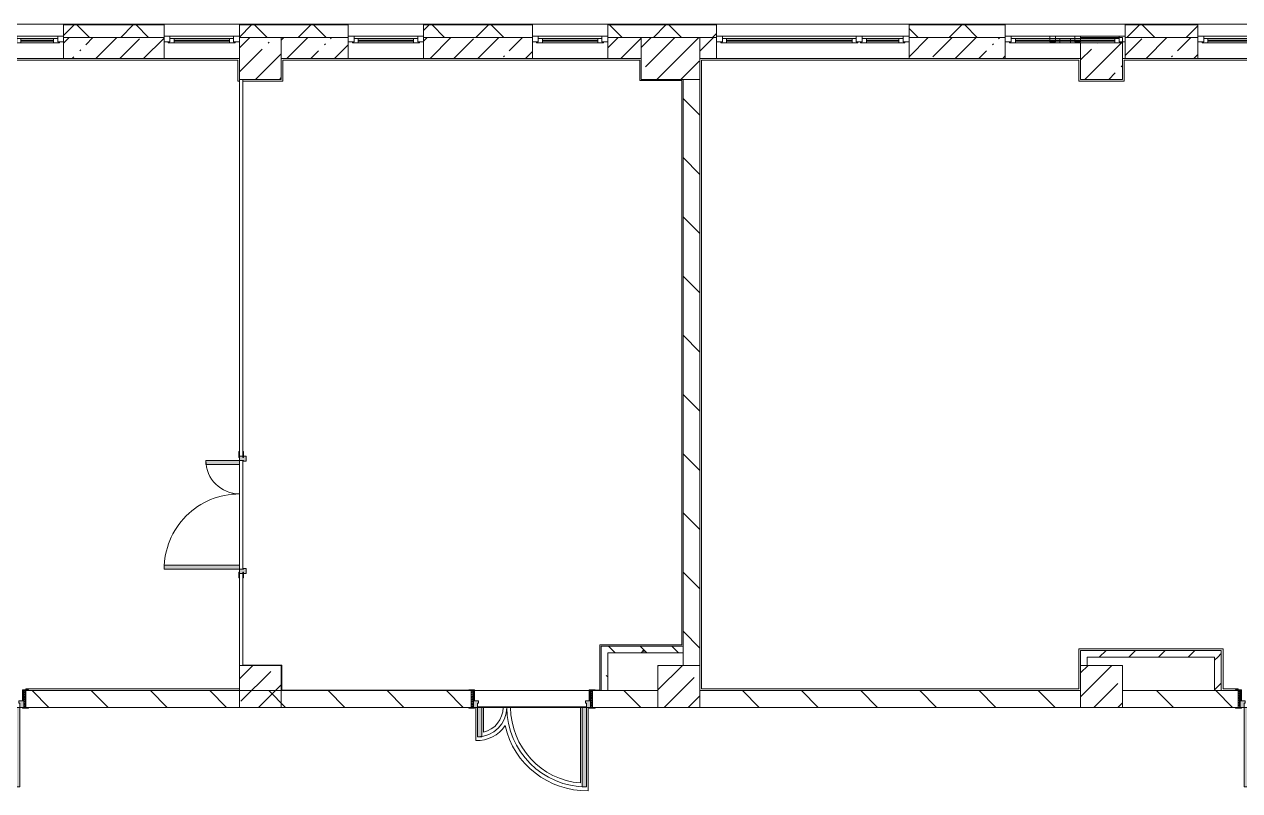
# Model space of a CAD drawing. Header units: millimetres. Extents: x 2623 to 211276, y -8553 to 29000.
# Drawn here: x 187246 to 201767, y 12405 to 21558 of the extents above; entities that cross this region are included whole.
import ezdxf

# ---------------------------------------------------------------- set-up
doc = ezdxf.new("R2010")
doc.units = ezdxf.units.MM
for name, color, linetype, lineweight, true_color in [('A-DOOR-3', 7, 'Continuous', 5, 0xaaaaaa), ('A-DOOR-4', 7, 'Continuous', 5, 0xe2e2e2), ('A-DOOR-FRAM-3', 7, 'Continuous', 5, 0xe2e2e2), ('A-DOOR-FRAM-4', 7, 'Continuous', 5, 0xaaaaaa), ('A-FLOR-3', 7, 'Continuous', 5, 0xaaaaaa), ('I-WALL-5', 7, 'Continuous', 5, 0x787878)]:
    doc.layers.add(name, color=color, linetype=linetype, lineweight=lineweight, true_color=true_color)
for name, color, linetype, lineweight in [('A-GLAZ-1', 7, 'Continuous', 5), ('A-WALL', 7, 'Continuous', 9), ('A-WALL-3', 7, 'Continuous', 5), ('I-WALL-3', 7, 'Continuous', 5), ('S-COLS-2', 7, 'Continuous', 5)]:
    doc.layers.add(name, color=color, linetype=linetype, lineweight=lineweight)
pattern_1 = [(45, (84266.1, 0), (-285.1231, 285.1231), []), (45, (84551.2, 0), (-285.1231, 285.1231), [504.031, -100.806, 16.764, -84.042])]
pattern_2 = [(135, (84266.1, 0), (-353.5534, -353.5534), [])]
pattern_3 = [(135, (84266.1, 0), (-377.1708, -377.1708), [533.4, -88.9, 17.78, -88.9]), (135, (84266.1, 376.94), (-377.1708, -377.1708), []), (50, (84266.1, 0), (637.6445, -55.7866), [66.675, -733.425]), (355, (84266.1, 0), (-123.3494, 668.6992), [53.34, -586.74]), (100.451, (84319.2, -4.65), (514.299, 612.908), [56.665, -623.315]), (46.184, (84266.1, 177.8), (948.7764, -147.1497), [100.012, -1100.137]), (96.636, (84345.2, 165.5), (830.909, 865.997), [84.998, -934.973]), (351.184, (84266.1, 177.8), (830.918, 865.988), [80.01, -880.11]), (21, (84355, 133.35), (530.6506, -357.9283), [66.675, -733.425]), (326, (84355, 133.35), (216.308, 644.6585), [53.34, -586.74]), (71.451, (84399.2, 103.5), (746.9596, 286.7243), [56.665, -623.315]), (37.5, (84266.1, 0), (10.81053, 295.9426), [16.764, -562.864, 16.764, -578.866, -588.962]), (37.5, (84266.1, 0), (10.81053, 295.9426), [-1175.258, 16.764, -572.198]), (7.5, (84266.1, 0), (233.8692, 350.63175), [16.764, -322.834, 16.764, -549.529, -224.472]), (7.5, (84266.1, 0), (233.8692, 350.63175), [-905.891, 16.764, -207.708]), (327.5, (84067.84, 0), (474.5678, -20.0513), [16.764, -205.486, 16.764, -676.656, -920.115]), (327.5, (84067.84, 0), (474.5678, -20.0513), [-915.67, 16.764, -903.351]), (317.5, (83978.94, 0), (518.4522, 88.9934), [16.764, -272.161, 16.764, -443.738, -653.415]), (317.5, (83978.94, 0), (518.4522, 88.9934), [-749.427, 16.764, -636.651])]
pattern_4 = [(45, (84266.1, 0), (-176.7767, 176.7767), [])]

# ---------------------------------------------------------------- blocks, each defined once
blk = doc.blocks.new('120_Окно_СКБ_1Ст - 120_Окно_СКБ_1Ст 900х2500_h_ с форточкой-22877787-3_1_1_птичка')
at = {"layer": 'A-GLAZ-1'}
for p, q in [((-450, -127), (-450, -57)), ((-450, -57), (-380, -57)), ((450, -57), (-450, -57)), ((-380, -127), (-450, -127)), ((-450, -127), (-400, -127)), ((-380, -127), (-400, -127)), ((-400, -127), (-400, -137)), ((-400, -137), (400, -137)), ((400, -137), (-400, -137)), ((-380, -57), (-380, -127)), ((380, -87), (-380, -87)), ((-380, -87), (-380, -127)), ((-330, -137), (-330, -87)), ((-330, -107), (330, -107)), ((330, -117), (-330, -117)), ((330, -137), (330, -87)), ((380, -127), (380, -57)), ((380, -57), (450, -57)), ((380, -127), (380, -87)), ((450, -127), (380, -127)), ((400, -127), (380, -127)), ((400, -137), (400, -127)), ((450, -57), (450, -127))]:
    blk.add_line(p, q, dxfattribs=at)
blk = doc.blocks.new('120_Окно_СКБ_1Ст - 120_Окно_СКБ_1Ст 900х2500_h_ с форточкой-22876038-3_1_1_птичка')
at = {"layer": 'A-GLAZ-1'}
for p, q in [((-450, -127), (-450, -57)), ((-450, -57), (-380, -57)), ((450, -57), (-450, -57)), ((-380, -127), (-450, -127)), ((-450, -127), (-400, -127)), ((-380, -127), (-400, -127)), ((-400, -127), (-400, -137)), ((-400, -137), (400, -137)), ((400, -137), (-400, -137)), ((-380, -57), (-380, -127)), ((380, -87), (-380, -87)), ((-380, -87), (-380, -127)), ((-330, -137), (-330, -87)), ((-330, -107), (330, -107)), ((330, -117), (-330, -117)), ((330, -137), (330, -87)), ((380, -127), (380, -57)), ((380, -57), (450, -57)), ((380, -127), (380, -87)), ((450, -127), (380, -127)), ((400, -127), (380, -127)), ((400, -127), (450, -127)), ((400, -137), (400, -127)), ((450, -57), (450, -127))]:
    blk.add_line(p, q, dxfattribs=at)
blk = doc.blocks.new('120_Окно_СКБ_1Ст - 120_Окно_СКБ_1Ст 900х2500_h_ с форточкой-V93-3_1_1_птичка')
at = {"layer": 'A-GLAZ-1'}
for p, q in [((-450, -127), (-450, -57)), ((-450, -57), (-380, -57)), ((450, -57), (-450, -57)), ((-380, -127), (-450, -127)), ((-450, -127), (-400, -127)), ((-380, -127), (-400, -127)), ((-400, -127), (-400, -137)), ((-400, -137), (400, -137)), ((400, -137), (-400, -137)), ((-380, -57), (-380, -127)), ((380, -87), (-380, -87)), ((-380, -87), (-380, -127)), ((-330, -137), (-330, -87)), ((-330, -107), (330, -107)), ((330, -117), (-330, -117)), ((330, -137), (330, -87)), ((380, -127), (380, -57)), ((380, -57), (450, -57)), ((380, -127), (380, -87)), ((450, -127), (380, -127)), ((400, -127), (380, -127)), ((400, -127), (450, -127)), ((400, -137), (400, -127)), ((450, -57), (450, -127))]:
    blk.add_line(p, q, dxfattribs=at)
blk = doc.blocks.new('120_Окно_СКБ_2Ст_Фрамуга сверху - 120_Окно_СКБ_2Ст_2300х2500_h_ ДОО-19727959-3_1_1_птичка')
at = {"layer": 'A-GLAZ-1'}
for p, q in [((-1150, -127), (-1150, -57)), ((-1150, -57), (-1080, -57)), ((1150, -57), (-1150, -57)), ((-1080, -127), (-1150, -127)), ((-1150, -127), (-1100, -127)), ((-1080, -127), (-1100, -127)), ((-1100, -127), (-1100, -137)), ((-1100, -137), (540, -137)), ((540, -137), (-1100, -137)), ((-1080, -57), (-1080, -127)), ((-1080, -57), (1080, -57)), ((520, -87), (-1080, -87)), ((-1080, -87), (-1080, -127)), ((-1030, -137), (-1030, -87)), ((-1030, -107), (470, -107)), ((470, -117), (-1030, -117)), ((470, -137), (470, -87)), ((520, -127), (520, -57)), ((520, -57), (590, -57)), ((520, -127), (520, -87)), ((590, -127), (520, -127)), ((540, -127), (520, -127)), ((540, -127), (570, -127)), ((540, -127), (570, -127)), ((540, -137), (540, -127)), ((590, -127), (570, -127)), ((570, -127), (570, -137)), ((570, -137), (1100, -137)), ((1100, -137), (570, -137)), ((590, -57), (590, -127)), ((1080, -87), (590, -87)), ((590, -87), (590, -127)), ((640, -137), (640, -87)), ((640, -107), (1030, -107)), ((1030, -117), (640, -117)), ((1030, -137), (1030, -87)), ((1080, -127), (1080, -57)), ((1080, -57), (1150, -57)), ((1080, -127), (1080, -87)), ((1150, -127), (1080, -127)), ((1100, -127), (1080, -127)), ((1100, -127), (1150, -127)), ((1100, -137), (1100, -127)), ((1150, -57), (1150, -127))]:
    blk.add_line(p, q, dxfattribs=at)
blk = doc.blocks.new('120_Окно_СКБ_2Ст_Фрамуга сверху - 120_Окно_СКБ_2Ст_2300х2500_h_ ДОО-23103760-3_1_1_птичка')
at = {"layer": 'A-GLAZ-1'}
for p, q in [((-1150, -127), (-1150, -57)), ((-1150, -57), (-1080, -57)), ((1150, -57), (-1150, -57)), ((-1080, -127), (-1150, -127)), ((-1150, -127), (-1100, -127)), ((-1080, -127), (-1100, -127)), ((-1100, -127), (-1100, -137)), ((-1100, -137), (540, -137)), ((540, -137), (-1100, -137)), ((-1080, -57), (-1080, -127)), ((-1080, -57), (1080, -57)), ((520, -87), (-1080, -87)), ((-1080, -87), (-1080, -127)), ((-1030, -137), (-1030, -87)), ((-1030, -107), (470, -107)), ((470, -117), (-1030, -117)), ((470, -137), (470, -87)), ((520, -127), (520, -57)), ((520, -57), (590, -57)), ((520, -127), (520, -87)), ((590, -127), (520, -127)), ((540, -127), (520, -127)), ((540, -127), (570, -127)), ((540, -127), (570, -127)), ((540, -137), (540, -127)), ((590, -127), (570, -127)), ((570, -127), (570, -137)), ((570, -137), (1100, -137)), ((1100, -137), (570, -137)), ((590, -57), (590, -127)), ((1080, -87), (590, -87)), ((590, -87), (590, -127)), ((640, -137), (640, -87)), ((640, -107), (1030, -107)), ((1030, -117), (640, -117)), ((1030, -137), (1030, -87)), ((1080, -127), (1080, -57)), ((1080, -57), (1150, -57)), ((1080, -127), (1080, -87)), ((1150, -127), (1080, -127)), ((1100, -127), (1080, -127)), ((1100, -127), (1150, -127)), ((1100, -137), (1100, -127)), ((1150, -57), (1150, -127))]:
    blk.add_line(p, q, dxfattribs=at)
blk = doc.blocks.new('110_Дверь_СКБ_2Ст - Д-6_л__ ДОО_Дв_1450x2100h_Дверь из раздевальной в коридор-32357677-3_1_1_птичка')
at = {"layer": 'A-DOOR-3'}
h = blk.add_hatch(dxfattribs=at)
h.set_pattern_fill('FP_100', color=256, style=0, pattern_type=2)
h.set_pattern_definition([(135, (1576.41, 164.685), (-14.14214, -14.14214), []), (225, (1576.41, 164.685), (14.14214, -14.14214), [])])
h.paths.add_polyline_path([(737.5, 100), (712.5, 100), (712.5, -100), (737.5, -100), (737.5, -34.8)])
at = {"layer": 'A-DOOR-4'}
for points in [[(-587.5, 1050), (-637.5, 1050), (-637.5, 100), (-587.5, 100), (-587.5, 543.6)], [(612.5, 450), (612.5, 100), (662.5, 100), (662.5, 450)]]:
    blk.add_hatch(color=256, dxfattribs=at).paths.add_polyline_path(points)
h = blk.add_hatch(color=256, dxfattribs=at)
h.paths.add_polyline_path([(662.5, 100), (662.5, 50), (652.5, 50), (652.5, 20), (712.5, 20), (712.5, 100), (672.8, 100)])
h.paths.add_polyline_path([(-637.5, 100), (-687.5, 100), (-687.5, 20), (-627.5, 20), (-627.5, 50), (-637.5, 50)])
at = {"layer": 'A-DOOR-FRAM-3'}
for points in [[(-672.5, 108), (-742.5, 108), (-742.5, 100), (-672.5, 100)], [(-672.5, 20), (-687.5, 20), (-687.5, -100), (-672.5, -100), (-672.5, -34.8)], [(697.5, 108), (697.5, 100), (767.5, 100), (767.5, 108)], [(712.5, 20), (697.5, 20), (697.5, -100), (712.5, -100), (712.5, -34.8)], [(-672.5, -100), (-742.5, -100), (-742.5, -108), (-672.5, -108)], [(697.5, -100), (697.5, -108), (767.5, -108), (767.5, -100)]]:
    blk.add_hatch(color=256, dxfattribs=at).paths.add_polyline_path(points)
at = {"layer": 'A-DOOR-FRAM-4'}
h = blk.add_hatch(dxfattribs=at)
h.set_pattern_fill('FP_101', color=256, style=0, pattern_type=2)
h.set_pattern_definition([(45, (-546.384, 164.685), (-14.1421, 14.1421), []), (135, (-546.384, 164.685), (-14.1421, -14.1421), [])])
h.paths.add_polyline_path([(-712.5, 100), (-712.5, -100), (-687.5, -100), (-687.5, 100)])
at = {"layer": 'A-DOOR-3'}
for p, q in [((-637.5, 1050), (-637.5, 100)), ((-587.5, 1050), (-637.5, 1050)), ((-587.5, 100), (-587.5, 1050)), ((662.5, 450), (612.5, 450)), ((612.5, 450), (612.5, 100)), ((662.5, 100), (662.5, 450)), ((-637.5, 100), (-587.5, 100)), ((612.5, 100), (662.5, 100))]:
    blk.add_line(p, q, dxfattribs=at)
for centre, radius, start, end in [((-637.5, 100), 950, 0, 90), ((662.5, 100), 350, 90, 180)]:
    blk.add_arc(centre, radius, start, end, dxfattribs=at)
at = {"layer": 'A-DOOR-FRAM-4'}
for p, q in [((-672.5, 108), (-742.5, 108)), ((-742.5, 108), (-742.5, 100)), ((-742.5, 100), (-672.5, 100)), ((-687.5, 100), (-712.5, 100)), ((-712.5, 100), (-712.5, -100)), ((-637.5, 100), (-687.5, 100)), ((-687.5, 100), (-687.5, 20)), ((-687.5, -100), (-687.5, 100)), ((-687.5, 20), (-627.5, 20)), ((-672.5, 20), (-687.5, 20)), ((-687.5, 20), (-687.5, -100)), ((-672.5, 100), (-672.5, 108)), ((-672.5, -100), (-672.5, 20)), ((-637.5, 50), (-637.5, 100)), ((-627.5, 50), (-637.5, 50)), ((-627.5, 20), (-627.5, 50)), ((662.5, 50), (652.5, 50)), ((652.5, 50), (652.5, 20)), ((652.5, 20), (712.5, 20)), ((662.5, 100), (662.5, 50)), ((712.5, 100), (662.5, 100)), ((767.5, 108), (697.5, 108)), ((697.5, 108), (697.5, 100)), ((697.5, 100), (767.5, 100)), ((712.5, 20), (697.5, 20)), ((697.5, 20), (697.5, -100)), ((712.5, 20), (712.5, 100)), ((737.5, 100), (712.5, 100)), ((712.5, 100), (712.5, -100)), ((712.5, -100), (712.5, 20)), ((737.5, -100), (737.5, 100)), ((767.5, 100), (767.5, 108)), ((-672.5, -100), (-742.5, -100)), ((-742.5, -100), (-742.5, -108)), ((-742.5, -108), (-672.5, -108)), ((-712.5, -100), (-687.5, -100)), ((-687.5, -100), (-672.5, -100)), ((-672.5, -108), (-672.5, -100)), ((697.5, -100), (712.5, -100)), ((767.5, -100), (697.5, -100)), ((697.5, -100), (697.5, -108)), ((697.5, -108), (767.5, -108)), ((712.5, -100), (737.5, -100)), ((767.5, -108), (767.5, -100))]:
    blk.add_line(p, q, dxfattribs=at)
blk = doc.blocks.new('BSC_Колонна _Прямоугольная - 500х500-23282985-3_1_1_птичка')
at = {"layer": 'S-COLS-2'}
h = blk.add_hatch(dxfattribs=at)
h.set_pattern_fill('FP_113', color=256, style=0, pattern_type=2)
h.set_pattern_definition([(45, (-115850.45, -21150), (-285.1231, 285.1231), []), (45, (-115565.32, -21150), (-285.1231, 285.1231), [504.031, -100.806, 16.764, -84.042])])
h.paths.add_polyline_path([(-250, -250), (250, -250), (250, 250), (-250, 250), (-250, 238), (210, 238), (210, 198), (230, 198), (230, 188), (-250, 188)])
for p, q in [((250, 250), (-250, 250)), ((-250, 250), (-250, 238)), ((-250, 188), (-250, -250)), ((250, -250), (250, 250)), ((-250, -250), (250, -250))]:
    blk.add_line(p, q, dxfattribs=at)
blk = doc.blocks.new('BSC_Колонна _Прямоугольная - 500х500-23282986-3_1_1_птичка')
at = {"layer": 'S-COLS-2'}
h = blk.add_hatch(dxfattribs=at)
h.set_pattern_fill('FP_125', color=256, style=0, pattern_type=2)
h.set_pattern_definition([(45, (-105800, -21150), (-285.1231, 285.1231), []), (45, (-105514.88, -21150), (-285.1231, 285.1231), [504.031, -100.806, 16.764, -84.042])])
h.paths.add_polyline_path([(-250, -250), (250, -250), (250, 250), (-250, 250), (-250, -95)])
for p, q in [((250, 250), (-250, 250)), ((-250, 250), (-250, -250)), ((250, -250), (250, 250)), ((-250, -250), (250, -250))]:
    blk.add_line(p, q, dxfattribs=at)
blk = doc.blocks.new('BSC_Колонна _Прямоугольная - 700х500-V142-3_1_1_птичка')
at = {"layer": 'S-COLS-2'}
h = blk.add_hatch(dxfattribs=at)
h.set_pattern_fill('FP_133', color=256, style=0, pattern_type=2)
h.set_pattern_definition([(45, (-110700, -21150), (-285.1231, 285.1231), []), (45, (-110414.88, -21150), (-285.1231, 285.1231), [504.031, -100.806, 16.764, -84.042])])
h.paths.add_polyline_path([(-350, -250), (350, -250), (350, 250), (-350, 250)])
for p, q in [((350, 250), (-350, 250)), ((-350, 250), (-350, -250)), ((350, -250), (350, 250)), ((-350, -250), (350, -250))]:
    blk.add_line(p, q, dxfattribs=at)
blk = doc.blocks.new('110_Дверь_СКБ_2Ст - Д-5_п_ Из игровой в коридор-32357676-3_1_1_птичка')
at = {"layer": 'A-DOOR-4'}
for points in [[(-638, 920), (-638, 20), (-588, 20), (-588, 920)], [(612, 226), (612, 20), (662, 20), (662, 420), (612, 420)]]:
    blk.add_hatch(color=256, dxfattribs=at).paths.add_polyline_path(points)
h = blk.add_hatch(color=256, dxfattribs=at)
h.paths.add_polyline_path([(-688, 20), (-688, -60), (-628, -60), (-628, -30), (-638, -30), (-638, 20)])
h.paths.add_polyline_path([(652, -60), (712, -60), (712, 20), (662, 20), (662, -30), (652, -30)])
at = {"layer": 'A-DOOR-FRAM-3'}
for points in [[(-742, 20), (-672, 20), (-672, 28), (-742, 28)], [(698, 20), (768, 20), (768, 28), (698, 28)], [(-742, -28), (-672, -28), (-672, -20), (-742, -20)], [(698, -28), (768, -28), (768, -20), (698, -20)]]:
    blk.add_hatch(color=256, dxfattribs=at).paths.add_polyline_path(points)
at = {"layer": 'A-DOOR-3'}
for p, q in [((-638, 920), (-638, 20)), ((-588, 920), (-638, 920)), ((-588, 20), (-588, 920)), ((662, 420), (612, 420)), ((612, 420), (612, 20)), ((662, 20), (662, 420)), ((-638, 20), (-588, 20)), ((612, 20), (662, 20))]:
    blk.add_line(p, q, dxfattribs=at)
for centre, radius, start, end in [((-638, 20), 900, 0, 90), ((662, 20), 400, 90, 180)]:
    blk.add_arc(centre, radius, start, end, dxfattribs=at)
at = {"layer": 'A-DOOR-FRAM-4'}
for p, q in [((-672, 28), (-742, 28)), ((-742, 28), (-742, 20)), ((-742, 20), (-672, 20)), ((-638, 20), (-688, 20)), ((-688, 20), (-688, -60)), ((-672, 20), (-672, 28)), ((-638, -30), (-638, 20)), ((662, 20), (662, -30)), ((712, 20), (662, 20)), ((768, 28), (698, 28)), ((698, 28), (698, 20)), ((698, 20), (768, 20)), ((712, -60), (712, 20)), ((768, 20), (768, 28)), ((-672, -20), (-742, -20)), ((-742, -20), (-742, -28)), ((-742, -28), (-672, -28)), ((-688, -60), (-628, -60)), ((-672, -19), (-688, -19)), ((-688, -19), (-688, -20)), ((-688, -20), (-672, -20)), ((-672, -20), (-672, -19)), ((-672, -28), (-672, -20)), ((-628, -30), (-638, -30)), ((-628, -60), (-628, -30)), ((662, -30), (652, -30)), ((652, -30), (652, -60)), ((652, -60), (712, -60)), ((712, -19), (698, -19)), ((698, -19), (698, -20)), ((698, -20), (712, -20)), ((768, -20), (698, -20)), ((698, -20), (698, -28)), ((698, -28), (768, -28)), ((712, -20), (712, -19)), ((768, -28), (768, -20))]:
    blk.add_line(p, q, dxfattribs=at)
blk = doc.blocks.new('120_Окно_СКБ_1Ст - 120_Окно_СКБ_1Ст 900х2500_h_ с форточкой-V161-3_1_1_птичка')
at = {"layer": 'A-GLAZ-1'}
for p, q in [((-450, -127), (-450, -57)), ((-450, -57), (-380, -57)), ((450, -57), (-450, -57)), ((-380, -127), (-450, -127)), ((-380, -127), (-400, -127)), ((-400, -127), (-400, -137)), ((-400, -137), (400, -137)), ((400, -137), (-400, -137)), ((-380, -57), (-380, -127)), ((380, -87), (-380, -87)), ((-380, -87), (-380, -127)), ((-330, -137), (-330, -87)), ((-330, -107), (330, -107)), ((330, -117), (-330, -117)), ((330, -137), (330, -87)), ((380, -127), (380, -57)), ((380, -57), (450, -57)), ((380, -127), (380, -87)), ((450, -127), (380, -127)), ((400, -127), (380, -127)), ((400, -137), (400, -127)), ((420, -127), (450, -127)), ((450, -57), (450, -127))]:
    blk.add_line(p, q, dxfattribs=at)
blk = doc.blocks.new('110_Дверь_СКБ_2Ст - Д-6_п__ ДОО_Дв_1450x2100h_Дверь из раздевальной в коридор-32358047-3_1_1_птичка')
at = {"layer": 'A-DOOR-3'}
h = blk.add_hatch(dxfattribs=at)
h.set_pattern_fill('FP_155', color=256, style=0, pattern_type=2)
h.set_pattern_definition([(225, (1576.41, -164.685), (-14.14214, 14.14214), []), (135, (1576.41, -164.685), (14.14214, 14.14214), [])])
h.paths.add_polyline_path([(737.5, -100), (737.5, 100), (712.5, 100), (712.5, -100)])
at = {"layer": 'A-DOOR-4'}
h = blk.add_hatch(color=256, dxfattribs=at)
h.paths.add_polyline_path([(-637.5, -100), (-637.5, -50), (-627.5, -50), (-627.5, -20), (-687.5, -20), (-687.5, -100)])
h.paths.add_polyline_path([(662.5, -100), (712.5, -100), (712.5, -20), (652.5, -20), (652.5, -50), (662.5, -50)])
for points in [[(-587.5, -1050), (-587.5, -100), (-637.5, -100), (-637.5, -1050)], [(662.5, -450), (662.5, -100), (612.5, -100), (612.5, -450)]]:
    blk.add_hatch(color=256, dxfattribs=at).paths.add_polyline_path(points)
at = {"layer": 'A-DOOR-FRAM-3'}
for points in [[(-672.5, 100), (-672.5, 108), (-742.5, 108), (-742.5, 100)], [(-672.5, -20), (-672.5, 100), (-687.5, 100), (-687.5, -20)], [(767.5, 100), (767.5, 108), (697.5, 108), (697.5, 100)], [(712.5, -20), (712.5, 100), (697.5, 100), (697.5, -20)], [(-672.5, -108), (-672.5, -100), (-742.5, -100), (-742.5, -108)], [(767.5, -108), (767.5, -100), (697.5, -100), (697.5, -108)]]:
    blk.add_hatch(color=256, dxfattribs=at).paths.add_polyline_path(points)
at = {"layer": 'A-DOOR-FRAM-4'}
h = blk.add_hatch(dxfattribs=at)
h.set_pattern_fill('FP_156', color=256, style=0, pattern_type=2)
h.set_pattern_definition([(315, (-546.384, -164.685), (-14.1421, -14.1421), []), (225, (-546.384, -164.685), (-14.1421, 14.1421), [])])
h.paths.add_polyline_path([(-687.5, -100), (-687.5, 100), (-712.5, 100), (-712.5, -100)])
at = {"layer": 'A-DOOR-3'}
for p, q in [((-637.5, -100), (-587.5, -100)), ((-637.5, -1050), (-637.5, -100)), ((-587.5, -100), (-587.5, -1050)), ((612.5, -100), (662.5, -100)), ((612.5, -450), (612.5, -100)), ((662.5, -100), (662.5, -450)), ((662.5, -450), (612.5, -450)), ((-587.5, -1050), (-637.5, -1050))]:
    blk.add_line(p, q, dxfattribs=at)
for centre, radius, start, end in [((-637.5, -100), 950, 270, 360), ((662.5, -100), 350, 180, 270)]:
    blk.add_arc(centre, radius, start, end, dxfattribs=at)
at = {"layer": 'A-DOOR-FRAM-4'}
for p, q in [((-742.5, 108), (-672.5, 108)), ((-742.5, 100), (-742.5, 108)), ((-672.5, 100), (-742.5, 100)), ((-712.5, 100), (-687.5, 100)), ((-712.5, -100), (-712.5, 100)), ((-687.5, 100), (-687.5, -100)), ((-687.5, 100), (-672.5, 100)), ((-687.5, -20), (-687.5, 100)), ((-672.5, 108), (-672.5, 100)), ((-672.5, 100), (-672.5, -20)), ((697.5, 100), (697.5, 108)), ((697.5, 108), (767.5, 108)), ((697.5, -20), (697.5, 100)), ((697.5, 100), (712.5, 100)), ((767.5, 100), (697.5, 100)), ((712.5, -100), (712.5, 100)), ((712.5, 100), (737.5, 100)), ((712.5, 100), (712.5, -20)), ((737.5, 100), (737.5, -100)), ((767.5, 108), (767.5, 100)), ((-742.5, -100), (-672.5, -100)), ((-742.5, -108), (-742.5, -100)), ((-672.5, -108), (-742.5, -108)), ((-687.5, -100), (-712.5, -100)), ((-687.5, -20), (-627.5, -20)), ((-687.5, -100), (-687.5, -20)), ((-672.5, -20), (-687.5, -20)), ((-637.5, -100), (-687.5, -100)), ((-672.5, -100), (-672.5, -108)), ((-637.5, -50), (-637.5, -100)), ((-627.5, -50), (-637.5, -50)), ((-627.5, -20), (-627.5, -50)), ((652.5, -20), (712.5, -20)), ((652.5, -50), (652.5, -20)), ((662.5, -50), (652.5, -50)), ((662.5, -100), (662.5, -50)), ((712.5, -100), (662.5, -100)), ((712.5, -20), (697.5, -20)), ((697.5, -108), (697.5, -100)), ((697.5, -100), (767.5, -100)), ((767.5, -108), (697.5, -108)), ((712.5, -20), (712.5, -100)), ((737.5, -100), (712.5, -100)), ((767.5, -100), (767.5, -108))]:
    blk.add_line(p, q, dxfattribs=at)

msp = doc.modelspace()

# ---------------------------------------------------------------- hatches: boundary and pattern name
at = {"layer": 'A-WALL-3'}
h = msp.add_hatch(dxfattribs=at)
h.set_pattern_fill('FP_71', color=256, style=0, pattern_type=2)
h.set_pattern_definition([(45, (84266.1, 0), (-353.5534, 353.5534), []), (135, (84266.1, 0), (-353.5534, -353.5534), [])])
h.paths.add_polyline_path([(209496.1, 21400), (209496.1, 21550), (204416.3, 21550), (204416.3, 21400), (209346.1, 21400)])
h.paths.add_polyline_path([(203516.3, 21400), (203516.3, 21550), (202166.5, 21550), (202166.5, 21400), (202660.4, 21400)])
h.paths.add_polyline_path([(191116.5, 21400), (191116.5, 21550), (189816.3, 21550), (189816.3, 21400), (190541.8, 21400)])
h.paths.add_polyline_path([(192016.5, 21400), (193316.5, 21400), (193316.5, 21550), (192016.5, 21550)])
h.paths.add_polyline_path([(177576.1, 21400), (177576.1, 21550), (177556.1, 21550), (177556.1, 21400)])
h.paths.add_polyline_path([(194216.5, 21400), (195516.1, 21400), (195516.1, 21550), (194216.5, 21550)])
h.paths.add_polyline_path([(200796, 21400), (201266.5, 21400), (201266.5, 21550), (200396.5, 21550), (200396.5, 21400)])
h.paths.add_polyline_path([(197816.1, 21400), (198966.5, 21400), (198966.5, 21550), (197816.1, 21550)])
h.paths.add_polyline_path([(182152, 21400), (185416.1, 21400), (185416.1, 21550), (180876.1, 21550), (180876.1, 21400)])
h.paths.add_polyline_path([(187745.2, 21400), (188916.3, 21400), (188916.3, 21550), (187716.1, 21550), (187716.1, 21400)])
at = {"layer": 'I-WALL-3'}
h = msp.add_hatch(dxfattribs=at)
h.set_pattern_fill('FP_67', color=256, style=0, pattern_type=2)
h.set_pattern_definition(pattern_1)
h.paths.add_polyline_path([(195316.1, 21150), (195516.1, 21150), (195516.1, 21400), (195316.1, 21400), (195316.1, 21275)])
h.paths.add_polyline_path([(205306.1, 21150), (205306.1, 21400), (205116.1, 21400), (205116.1, 21150)])
h.paths.add_polyline_path([(194616.1, 21150), (194616.1, 21400), (194216.5, 21400), (194216.5, 21150)])
h.paths.add_polyline_path([(197816.1, 21150), (198966.5, 21150), (198966.5, 21400), (197816.1, 21400)])
h.paths.add_polyline_path([(202660.4, 21150), (203516.3, 21150), (203516.3, 21400), (202166.5, 21400), (202166.5, 21150)])
h.paths.add_polyline_path([(193316.5, 21150), (193316.5, 21400), (192016.5, 21400), (192016.5, 21150)])
h.paths.add_polyline_path([(201266.5, 21150), (201266.5, 21400), (200396.5, 21400), (200396.5, 21150), (200796, 21150)])
h.paths.add_polyline_path([(190316.1, 21150), (191116.5, 21150), (191116.5, 21400), (190316.1, 21400), (190316.1, 21246.1)])
h.paths.add_polyline_path([(187745.2, 21150), (188916.3, 21150), (188916.3, 21400), (187716.1, 21400), (187716.1, 21150)])
h.paths.add_polyline_path([(185066.1, 21150), (185416.1, 21150), (185416.1, 21400), (185066.1, 21400)])
h = msp.add_hatch(dxfattribs=at)
h.set_pattern_fill('FP_70', color=256, style=0, pattern_type=2)
h.set_pattern_definition(pattern_2)
h.paths.add_polyline_path([(195316.1, 13900), (195316.1, 20900), (195116.1, 20900), (195116.1, 13900), (195202.8, 13900)])
h = msp.add_hatch(dxfattribs=at)
h.set_pattern_fill('FP_72', color=256, style=0, pattern_type=2)
h.set_pattern_definition(pattern_4)
h.paths.add_polyline_path([(201546.5, 14000), (201546.5, 14080), (199946.1, 14080), (199946.1, 14000), (201466.5, 14000)])
h = msp.add_hatch(dxfattribs=at)
h.set_pattern_fill('FP_72', color=256, style=0, pattern_type=2)
h.set_pattern_definition(pattern_4)
h.paths.add_polyline_path([(201546.5, 13600), (201546.5, 14000), (201466.5, 14000), (201466.5, 13600)])
h = msp.add_hatch(dxfattribs=at)
h.set_pattern_fill('FP_70', color=256, style=0, pattern_type=2)
h.set_pattern_definition(pattern_2)
h.paths.add_polyline_path([(201716.5, 13400), (201746.5, 13400), (201746.5, 13600), (200366.1, 13600), (200366.1, 13400), (200796, 13400)])
h.paths.add_polyline_path([(203196.5, 13400), (205196.1, 13400), (205196.1, 13600), (203196.5, 13600), (203196.5, 13534.8)])
h.paths.add_polyline_path([(192586.1, 13400), (192586.1, 13600), (187266.1, 13600), (187266.1, 13400), (192556.1, 13400)])
h.paths.add_polyline_path([(197067.2, 13400), (199866.1, 13400), (199866.1, 13600), (195316.1, 13600), (195316.1, 13400), (196135, 13400)])
h.paths.add_polyline_path([(194816.1, 13400), (194816.1, 13600), (194036.1, 13600), (194036.1, 13400), (194066.1, 13400)])
h.paths.add_polyline_path([(185366.1, 13400), (185816.1, 13400), (185816.1, 13600), (185366.1, 13600), (185366.1, 13534.8)])
at = {"layer": 'I-WALL-5'}
h = msp.add_hatch(dxfattribs=at)
h.set_pattern_fill('FP_75', color=256, style=0, pattern_type=2)
h.set_pattern_definition(pattern_3)
h.paths.add_polyline_path([(194216.1, 13600), (194216.1, 14130), (194136.1, 14130), (194136.1, 13600)])
h = msp.add_hatch(dxfattribs=at)
h.set_pattern_fill('FP_75', color=256, style=0, pattern_type=2)
h.set_pattern_definition(pattern_3)
h.paths.add_polyline_path([(195116.1, 14050), (195116.1, 14130), (194216.1, 14130), (194216.1, 14050)])
at = {"layer": 'S-COLS-2'}
h = msp.add_hatch(dxfattribs=at)
h.set_pattern_fill('FP_67', color=256, style=0, pattern_type=2)
h.set_pattern_definition(pattern_1)
h.paths.add_polyline_path([(190316.1, 13400), (190316.1, 13900), (189816.1, 13900), (189816.1, 13400)])
h = msp.add_hatch(dxfattribs=at)
h.set_pattern_fill('FP_67', color=256, style=0, pattern_type=2)
h.set_pattern_definition(pattern_1)
h.paths.add_polyline_path([(195202.8, 13400), (195316.1, 13400), (195316.1, 13900), (194816.1, 13900), (194816.1, 13400)])
h = msp.add_hatch(dxfattribs=at)
h.set_pattern_fill('FP_67', color=256, style=0, pattern_type=2)
h.set_pattern_definition(pattern_1)
h.paths.add_polyline_path([(199866.1, 13400), (200366.1, 13400), (200366.1, 13900), (199866.1, 13900), (199866.1, 13534.8)])

# ---------------------------------------------------------------- linework, layer by layer
at = {"layer": 'A-FLOR-3'}
for p, q in [((189796.1, 21130), (185086.1, 21130)), ((189796.1, 20880), (189796.1, 21130)), ((194601.1, 21130), (190336.1, 21130)), ((190336.1, 21130), (190336.1, 20880)), ((194601.1, 20885), (194601.1, 21130)), ((195336.1, 21130), (195336.1, 13621)), ((199846.5, 21130), (195336.1, 21130)), ((199846.5, 20880), (199846.5, 21130)), ((204396.3, 21130), (200386.5, 21130)), ((200386.5, 21130), (200386.5, 20880)), ((189816.3, 20880), (189796.1, 20880)), ((190336.1, 20880), (189856.1, 20880)), ((195101.1, 20885), (194601.1, 20885)), ((195101.1, 14145), (195101.1, 20885)), ((200386.5, 20880), (199846.5, 20880)), ((194121.1, 13605), (194121.1, 14145)), ((194121.1, 14145), (195101.1, 14145)), ((199845.1, 13621), (199845.1, 14101)), ((199845.1, 14101), (201567.5, 14101)), ((201567.5, 14101), (201567.5, 13621)), ((189855.9, 13905), (190321.1, 13905)), ((190321.1, 13905), (190321.1, 13605)), ((187266.1, 13608), (187266.1, 13620)), ((187266.1, 13620), (189816.1, 13620)), ((190321.1, 13605), (192556.1, 13605)), ((194066.1, 13605), (194121.1, 13605)), ((195336.1, 13621), (199845.1, 13621)), ((201567.5, 13621), (201746.5, 13621)), ((201746.5, 13621), (201746.5, 13608)), ((192640.3, 13400), (192640.3, 13005.6)), ((192661.1, 13405), (193961.1, 13405)), ((192730.3, 13400), (192711.1, 13400)), ((192730.3, 13102.9), (192730.3, 13400)), ((193056.5, 13400), (192966.5, 13400)), ((193911.1, 13400), (193891.5, 13400)), ((193891.5, 13400), (193891.5, 12497.7)), ((193981.5, 12405.2), (193981.5, 13400))]:
    msp.add_line(p, q, dxfattribs=at)
for centre, radius, start, end in [((192661.5, 13400), 305, 283.0427, 360), ((193961.5, 13400), 905, 180, 265.56313), ((192661.5, 13400), 395, 266.92799, 326.45952), ((193961.5, 13400), 995, 192.67054, 271.1511)]:
    msp.add_arc(centre, radius, start, end, dxfattribs=at)
at = {"layer": 'A-WALL'}
for p, q in [((188916.3, 21553), (187716.1, 21553)), ((188916.3, 21550), (187716.1, 21550)), ((191116.5, 21553), (189816.3, 21553)), ((191116.5, 21550), (189816.3, 21550)), ((193316.5, 21553), (192016.5, 21553)), ((193316.5, 21550), (192016.5, 21550)), ((195516.1, 21553), (194216.5, 21553)), ((195516.1, 21550), (194216.5, 21550)), ((198966.5, 21553), (197816.1, 21553)), ((198966.5, 21550), (197816.1, 21550)), ((201266.5, 21553), (200396.5, 21553)), ((201266.5, 21550), (200396.5, 21550)), ((188916.3, 21400), (187716.1, 21400)), ((191116.5, 21400), (190316.1, 21400)), ((193316.5, 21400), (192016.5, 21400)), ((194616.1, 21400), (194216.5, 21400)), ((195516.1, 21400), (195316.1, 21400)), ((198966.5, 21400), (197816.1, 21400)), ((201266.5, 21400), (200396.5, 21400)), ((195116.1, 14050), (195116.1, 14130)), ((201466.5, 13600), (201546.5, 13600))]:
    msp.add_line(p, q, dxfattribs=at)
at = {"layer": 'A-WALL-3'}
for p, q in [((189816.3, 21558), (180876.1, 21558)), ((187716.1, 21558), (187716.1, 21400)), ((188916.3, 21400), (188916.3, 21558)), ((201266.5, 21558), (189816.3, 21558)), ((189816.3, 21558), (189816.3, 21400)), ((191116.5, 21400), (191116.5, 21558)), ((192016.5, 21558), (192016.5, 21400)), ((193316.5, 21400), (193316.5, 21558)), ((194216.5, 21558), (194216.5, 21400)), ((195516.1, 21400), (195516.1, 21558)), ((197816.1, 21558), (197816.1, 21400)), ((198966.5, 21400), (198966.5, 21558)), ((200396.5, 21558), (200396.5, 21400)), ((201266.5, 21400), (201266.5, 21558)), ((209504.1, 21558), (201266.5, 21558))]:
    msp.add_line(p, q, dxfattribs=at)
at = {"layer": 'I-WALL-3'}
for p, q in [((187716.1, 21400), (187716.1, 21150)), ((188916.3, 21150), (188916.3, 21400)), ((191116.5, 21150), (191116.5, 21400)), ((192016.5, 21400), (192016.5, 21150)), ((193316.5, 21150), (193316.5, 21400)), ((194216.5, 21400), (194216.5, 21150)), ((195516.1, 21150), (195516.1, 21400)), ((197816.1, 21400), (197816.1, 21150)), ((198966.5, 21150), (198966.5, 21400)), ((200396.5, 21400), (200396.5, 21150)), ((201266.5, 21150), (201266.5, 21400)), ((189816.1, 21150), (185066.1, 21150)), ((190316.1, 21150), (194616.1, 21150)), ((199863.8, 21150), (195316.1, 21150)), ((200366.5, 21150), (204416.1, 21150)), ((189816.1, 20900), (189816.1, 16455)), ((189856.1, 16455), (189856.1, 20900)), ((195116.1, 20900), (195116.1, 14130)), ((195316.1, 13900), (195316.1, 20900)), ((189816.1, 15100), (189816.1, 16300)), ((189856.1, 16350), (189856.1, 15050)), ((189816.1, 14945), (189816.1, 13900)), ((189856.1, 13900), (189856.1, 14945)), ((194136.1, 14130), (194136.1, 13600)), ((195116.1, 14130), (194136.1, 14130)), ((194216.1, 13600), (194216.1, 14050)), ((194216.1, 14050), (195116.1, 14050)), ((195116.1, 14050), (195116.1, 13900)), ((199866.1, 14080), (199866.1, 13900)), ((201546.5, 14080), (199866.1, 14080)), ((199946.1, 13900), (199946.1, 14000)), ((199946.1, 14000), (201466.5, 14000)), ((201466.5, 14000), (201466.5, 13600)), ((201546.5, 13600), (201546.5, 14080)), ((189816.1, 13900), (189856.1, 13900)), ((195116.1, 13900), (195316.1, 13900)), ((199866.1, 13900), (199946.1, 13900)), ((192556.1, 13600), (187296.1, 13600)), ((192626.1, 13600), (193996.1, 13600)), ((194816.1, 13600), (194066.1, 13600)), ((194816.1, 13400), (194816.1, 13600)), ((199866.1, 13600), (195316.1, 13600)), ((195316.1, 13600), (195316.1, 13400)), ((199866.1, 13400), (199866.1, 13600)), ((201466.5, 13600), (200366.1, 13600)), ((200366.1, 13600), (200366.1, 13400)), ((201716.5, 13600), (201546.5, 13600)), ((187296.1, 13400), (192556.1, 13400)), ((192966.5, 13400), (192730.3, 13400)), ((193891.5, 13400), (193056.5, 13400)), ((194066.1, 13400), (194816.1, 13400)), ((195316.1, 13400), (199866.1, 13400)), ((200366.1, 13400), (201716.5, 13400))]:
    msp.add_line(p, q, dxfattribs=at)
at = {"layer": 'S-COLS-2'}
for p, q in [((190316.1, 13900), (189816.1, 13900)), ((189816.1, 13900), (189816.1, 13400)), ((190316.1, 13400), (190316.1, 13900)), ((195116.1, 13900), (194816.1, 13900)), ((194816.1, 13900), (194816.1, 13600)), ((195316.1, 13900), (195116.1, 13900)), ((195316.1, 13600), (195316.1, 13900)), ((200366.1, 13900), (199866.1, 13900)), ((199866.1, 13900), (199866.1, 13600)), ((200366.1, 13600), (200366.1, 13900)), ((194816.1, 13600), (194816.1, 13400)), ((195316.1, 13400), (195316.1, 13600)), ((199866.1, 13600), (199866.1, 13400)), ((200366.1, 13400), (200366.1, 13600)), ((189816.1, 13400), (190316.1, 13400)), ((194816.1, 13400), (195316.1, 13400)), ((199866.1, 13400), (200366.1, 13400))]:
    msp.add_line(p, q, dxfattribs=at)

# ---------------------------------------------------------------- block references
at = {"layer": 'A-DOOR-3'}
for name, p, rotation in [('110_Дверь_СКБ_2Ст - Д-5_п_ Из игровой в коридор-32357676-3_1_1_птичка', (189836.1, 15687.5), 89.99999999999986), ('110_Дверь_СКБ_2Ст - Д-6_л__ ДОО_Дв_1450x2100h_Дверь из раздевальной в коридор-32357677-3_1_1_птичка', (186553.6, 13500), 180), ('110_Дверь_СКБ_2Ст - Д-6_л__ ДОО_Дв_1450x2100h_Дверь из раздевальной в коридор-32357677-3_1_1_птичка', (193323.6, 13500), 180)]:
    msp.add_blockref(name, p, dxfattribs=dict(at, rotation=rotation))
msp.add_blockref('110_Дверь_СКБ_2Ст - Д-6_п__ ДОО_Дв_1450x2100h_Дверь из раздевальной в коридор-32358047-3_1_1_птичка', (202459, 13500), dxfattribs=at)
at = {"layer": 'A-GLAZ-1'}
for name, p in [('120_Окно_СКБ_2Ст_Фрамуга сверху - 120_Окно_СКБ_2Ст_2300х2500_h_ ДОО-19727959-3_1_1_птичка', (186566.1, 21475)), ('120_Окно_СКБ_1Ст - 120_Окно_СКБ_1Ст 900х2500_h_ с форточкой-V93-3_1_1_птичка', (189366.3, 21475)), ('120_Окно_СКБ_1Ст - 120_Окно_СКБ_1Ст 900х2500_h_ с форточкой-22876038-3_1_1_птичка', (191566.5, 21475)), ('120_Окно_СКБ_1Ст - 120_Окно_СКБ_1Ст 900х2500_h_ с форточкой-22876038-3_1_1_птичка', (193766.5, 21475)), ('120_Окно_СКБ_2Ст_Фрамуга сверху - 120_Окно_СКБ_2Ст_2300х2500_h_ ДОО-23103760-3_1_1_птичка', (196666.1, 21475)), ('120_Окно_СКБ_1Ст - 120_Окно_СКБ_1Ст 900х2500_h_ с форточкой-22877787-3_1_1_птичка', (199416.5, 21475)), ('120_Окно_СКБ_1Ст - 120_Окно_СКБ_1Ст 900х2500_h_ с форточкой-V161-3_1_1_птичка', (199946.5, 21475)), ('120_Окно_СКБ_1Ст - 120_Окно_СКБ_1Ст 900х2500_h_ с форточкой-22876038-3_1_1_птичка', (201716.5, 21475))]:
    msp.add_blockref(name, p, dxfattribs=at)
at = {"layer": 'S-COLS-2'}
for name, p in [('BSC_Колонна _Прямоугольная - 500х500-23282986-3_1_1_птичка', (190066.1, 21150)), ('BSC_Колонна _Прямоугольная - 700х500-V142-3_1_1_птичка', (194966.1, 21150)), ('BSC_Колонна _Прямоугольная - 500х500-23282985-3_1_1_птичка', (200116.5, 21150))]:
    msp.add_blockref(name, p, dxfattribs=at)

doc.saveas('drawing.dxf')
